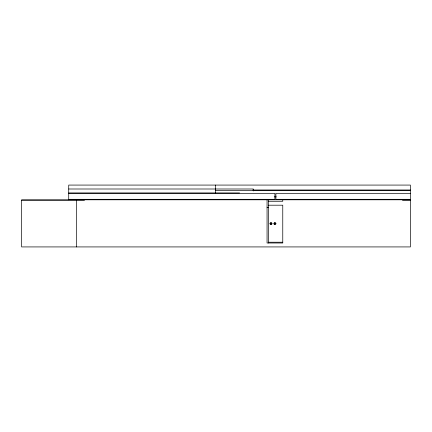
<?xml version="1.0" encoding="UTF-8"?>
<svg xmlns="http://www.w3.org/2000/svg" width="432" height="432" viewBox="0 0 432 432"><rect width="100%" height="100%" fill="white"/><g stroke="black" fill="none" stroke-linecap="round" stroke-linejoin="round"><path stroke-width="0.65" d="M68.726 189L215.476 189M215.584 189L253.309 189L253.309 190.966M252.704 189.983L410.4 189.983M215.638 190.474L410.4 190.474M68.726 192.926L239.566 192.926M68.726 193.417L274.909 193.417L274.909 199.309L68.726 199.309M410.4 193.417L275.891 193.417L275.891 199.309L410.4 199.309M274.271 196.857L276.291 196.857M410.4 199.8L21.6 199.8L21.6 246.926L410.4 246.926L410.4 185.074L68.726 185.074L68.726 199.8M21.6 200.291L84.434 200.291L84.434 199.8M410.4 200.291L402.543 200.291L402.543 199.8M268.526 201.274L282.766 201.274L282.766 199.8M268.526 205.2L282.766 205.2L282.766 243L267.057 243L267.057 199.8M267.057 207.657L268.526 207.657M270 223.609L271.966 223.609A0.983 0.983 0 0 1 270.491 224.462A0.983 0.983 0 0 1 270.491 222.761A0.983 0.983 0 0 1 271.966 223.609M273.926 223.619L275.891 223.603M274.903 224.591L274.903 222.626M268.526 242.222L282.766 242.222M270.983 222.626L270.983 224.591M268.526 199.8L268.526 243M215.476 185.074L215.476 192.926M76.583 199.8L76.583 246.926M274.223 224.311A0.983 0.983 0 0 0 275.859 223.857A0.983 0.983 0 0 0 274.649 222.664A0.983 0.983 0 0 0 274.223 224.311"/></g></svg>
